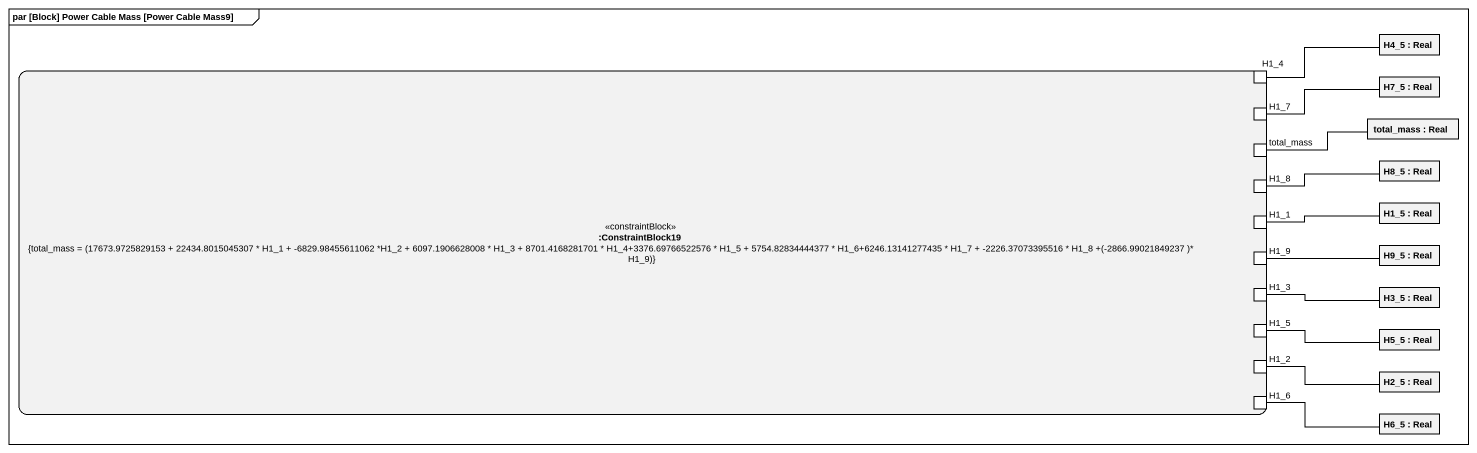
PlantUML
@startuml
mainframe par [Block] Power Cable Mass [Power Cable Mass9]
rectangle "H4_5 : Real" as H4_5
rectangle ":ConstraintBlock19\n{total_mass = (17673.9725829153 + 22434.8015045307 * H1_1 + -6829.98455611062 *H1_2 + 6097.1906628008 * H1_3 + 8701.4168281701 * H1_4+3376.69766522576 * H1_5 + 5754.82834444377 * H1_6+6246.13141277435 * H1_7 + -2226.37073395516 * H1_8 +(-2866.99021849237 )* H1_9)}" as ConstraintBlock19 <<constraintBlock>> {
  port H1_4
  port H1_7
  port "total_mass" as total_mass_2
  port H1_8
  port H1_1
  port H1_9
  port H1_3
  port "H1_5" as H1_5_2
  port H1_2
  port H1_6
}
rectangle "H7_5 : Real" as H7_5
rectangle "total_mass : Real" as total_mass
rectangle "H8_5 : Real" as H8_5
rectangle "H1_5 : Real" as H1_5
rectangle "H9_5 : Real" as H9_5
rectangle "H3_5 : Real" as H3_5
rectangle "H5_5 : Real" as H5_5
rectangle "H2_5 : Real" as H2_5
rectangle "H6_5 : Real" as H6_5
H1_4 -right- H4_5
H1_7 -right- H7_5
total_mass_2 -right- total_mass
H1_8 -right- H8_5
H1_1 -right- H1_5
H1_9 -right- H9_5
H1_3 -right- H3_5
H1_5_2 -right- H5_5
H1_2 -right- H2_5
H1_6 -right- H6_5
@enduml
